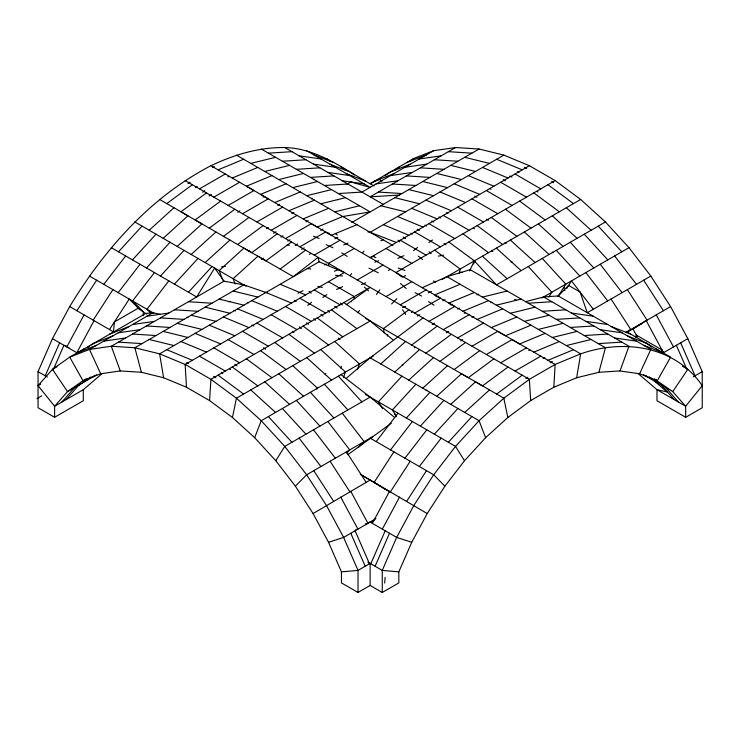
<?xml version="1.0" encoding="UTF-8"?>
<svg xmlns="http://www.w3.org/2000/svg" width="740" height="740" viewBox="0 0 740 740"><rect width="100%" height="100%" fill="white"/><g stroke="black" fill="none" stroke-linecap="round" stroke-linejoin="round"><path stroke-width="1.11" d="M102.24 373.478L83.296 389.693L83.296 400.738L54.612 417.295L54.612 406.26L67.525 391.599L82.991 380.702L100.686 373.765L120.278 370.944L141.386 372.276L163.596 377.742L186.48 387.242L209.587 400.581L232.462 417.508L254.68 437.682L275.779 460.724L295.38 486.171L313.075 513.541L328.542 542.291L341.454 571.872L341.454 582.907L358.021 592.472L370.139 585.47L382.266 592.472L398.832 582.907L398.823 571.872L411.745 542.291L427.211 513.541L444.907 486.171L464.498 460.724L485.607 437.682L507.816 417.508L530.7 400.581L553.807 387.242L555.139 364.441L512.108 339.605L486.337 354.488M209.587 400.581L210.919 379.324L370.139 287.397L346.209 304.797M354.127 298.803L354.266 296.564L328.495 281.69M384.652 583.065L385.096 577.33M143.088 315.555L143.412 312.104L138.269 308.173L114.423 321.937L113.488 331.871L69.708 306.591L52.457 338.661L38.045 371.656L38.045 407.74L54.612 417.295M635.91 337.292L636.271 335.054L661.939 349.872L663.475 352.721L646.224 320.651L632.941 328.865L637.205 336.802M661.449 352.952L661.939 349.872M553.807 387.242L576.682 377.742L580.659 353.85C623.792 338.726 674.991 345.858 702.241 385.651L685.675 406.26L685.675 417.295L702.241 407.74L702.241 371.656L687.83 338.661L670.579 306.591L650.839 276.066L628.982 247.669L605.44 221.972L580.659 199.467L555.139 180.588L529.368 165.714L503.848 155.113L479.067 149.018L455.526 147.528L433.668 150.683L413.928 158.406L370.139 183.687L379.065 179.45L382.043 181.171M232.462 417.508L236.439 398.203L370.139 321.012L392.921 339.762M459.3 273.319L460.178 269.027L434.658 250.157M473.683 264.069L474.34 260.85L448.819 241.971M576.682 377.742L598.901 372.276L605.44 347.754L470.224 269.693L446.96 276.658L422.198 287.693M387.307 336.053L387.704 334.554M340.779 368.067L341.39 366.263M598.901 372.276L620 370.944L628.982 346.264L543.595 296.971L525.631 301.68M254.68 437.682L261.22 420.709L373.469 355.903M343.462 377.354L345.506 372.044L320.735 349.539M357.457 369.269L359.501 363.969L334.721 341.464M45.214 375.8L59.625 342.805M53.123 370.028L63.936 345.284L67.164 346.339M370.796 563.769L385.207 530.774M375.097 566.248L389.508 533.253M325.267 374.727L325.757 373.635M620 370.944L639.601 373.765L650.839 349.41L558.191 295.926L543.595 296.971M469.632 270.97L474.322 260.868L496.512 284.863L605.44 221.972M84.046 314.87L66.803 346.94L68.95 347.643M94.063 320.651L76.812 352.721L52.457 338.661M372.322 523.337L389.564 491.258M382.339 529.119L399.582 497.04M639.601 373.765L657.296 380.702L670.579 357.143L626.798 331.871L625.864 332.242M275.779 460.724L284.761 446.405L370.139 397.112L394.846 417.647M548.84 296.99L551.827 292.217L528.286 266.52M558.043 296.536L565.823 284.132L542.281 258.436M566.683 288.507L571.474 280.876L593.332 309.264M69.708 306.591C104.395 249.269 150.794 196.923 210.919 165.714C234.025 154.715 258.982 147.223 284.761 147.528C318.552 148.379 345.663 170.542 374.07 185.953M76.877 310.726L96.616 280.201M93.184 320.143L112.924 289.618M109.492 329.559L129.232 299.034L139.74 309.662M393.884 451.825L374.135 482.351L380.776 486.457M390.443 491.767L410.191 461.242M406.75 501.184L426.499 470.659M376.42 294.585L379.824 289.793M103.794 284.345L125.643 255.957M118.178 292.651L140.036 264.263M154.429 272.57L132.571 300.958L143.81 312.336L146.687 313.991M168.812 280.876L146.955 309.264L150.969 313.325M357.753 312.77L359.492 310.513M376.161 441.595L398.018 413.207M390.544 449.901L412.402 421.513M404.937 458.208L426.795 429.82M419.321 466.514L441.179 438.126M349.918 275.724L351.583 273.606M362.794 252.618L363.978 251.165M83.296 389.693L54.612 406.26L38.045 385.651L52.457 369.306L69.708 357.143L145.771 313.464L152.977 312.743L160.21 314.296M61.781 402.116L74.703 387.455L96.672 374.773M66.082 399.637L79.004 384.976M118.474 251.813L142.024 226.116M132.469 259.897L156.02 234.192M146.465 267.973L170.015 242.276M160.46 276.057L184.01 250.361M174.455 284.132L198.006 258.436M188.45 292.217L212.001 266.52M401.922 376.17L378.371 401.866L382.562 408.545M415.917 384.245L392.367 409.942L396.557 416.629M406.371 418.026L429.912 392.329M420.366 426.111L443.908 400.405M434.361 434.186L457.903 408.489M448.357 442.27L471.898 416.565M391.589 303.937L396.797 298.636M295.38 486.171L306.619 474.793L372.914 436.526M346.524 453.148L349.743 449.901L327.885 421.513M358.512 447.284L364.126 441.595L342.269 413.207M558.154 295.963L568.616 285.437L580.077 292.06L587.31 312.743L650.839 276.066M414.261 347.874L415.011 347.153M149.193 230.251L173.965 207.746M163.179 238.336L187.96 215.821L159.627 199.467M177.174 246.411L201.946 223.906L180.958 211.788L206.478 192.909M191.161 254.486L215.932 231.981M205.147 262.561L229.927 240.056M328.209 233.692L328.995 232.98M380.786 363.969L405.566 341.464M394.781 372.044L419.552 349.539M408.767 380.12L433.538 357.614M422.762 388.195L447.534 365.69M436.748 396.27L461.519 373.765L482.508 385.882L508.029 367.003M450.734 404.355L475.515 381.84L503.848 398.203L507.816 417.508M464.729 412.43L489.501 389.925M346.2 378.381L370.139 357.818L423.049 317.941M411.32 312.474L412.976 311.096M307.72 305.352L311.558 302.318M413.549 250.657L417.573 247.465M311.309 198.931L312.178 198.255M261.618 259.555L263.385 258.177M347.883 454.638L391.321 423.28M166.796 203.611L192.317 184.732M220.649 201.086L195.12 219.965L251.776 252.673L277.296 233.794M209.291 228.142L234.811 209.263M223.452 236.319L248.973 217.44M237.614 244.496L263.135 225.617M291.468 241.971L265.938 260.85L243.913 248.131L219.142 270.637L222.814 280.192M280.108 269.027L305.629 250.157M408.887 309.764L383.366 328.643L384.245 332.935M411.69 344.997L437.211 326.118M425.852 353.174L451.372 334.295M440.013 361.351L465.543 342.472M454.184 369.528L479.705 350.649M493.867 358.826L468.346 377.705L365.366 318.256M496.67 394.059L522.199 375.18M426.101 390.637L426.869 390.063M322.834 297.489L326.858 294.613M78.597 352.703L84.046 348.864M87.709 347.56L89.522 346.283M91.335 345.007L94.063 343.082M90.965 376.91L81.872 383.32L67.525 391.599L52.457 369.306L56.943 366.716M91.88 377.539L94.683 375.559M385.031 175.676L389.564 172.476M394.133 170.533L399.582 166.694M410.293 160.969L413.928 158.406M202.621 192.233L204.786 190.754M295.168 245.597L297.526 243.987M428.849 242.489L432.576 240M388.491 270.452L390.276 269.268M313.612 179.691L314.296 179.237M460.752 340.9L462.667 339.632M446.424 332.76L448.597 331.372M188.016 183.511L190.097 182.188M248.409 251.286L249.325 250.712M432.197 324.592L434.473 323.177M313.075 513.541L370.139 480.047L389.888 491.869M626.049 332.491L630.795 329.559L611.055 299.034M280.923 237.087L282.93 235.847M324.693 264.929L326.183 264.023M37 398.684L41.745 395.771M266.557 228.66L268.352 227.569M195.443 187.59L197.238 186.517M237.688 212.223L239.834 210.937M525.816 378.482L527.888 377.261M277.778 205.35L279.572 204.314M199.486 188.876L225.265 173.993M213.832 197.154L239.603 182.271M228.17 205.433L253.95 190.55L210.919 165.714M242.517 213.712L268.287 198.838L246.42 186.203L271.941 175.611M256.863 221.991L282.634 207.117M347.06 184.177L350.88 181.975L370.139 187.359L306.619 150.683M271.201 230.279L296.971 215.396M152.977 312.743L89.448 349.41L69.708 357.143L82.991 380.702L86.811 378.492M361.518 192.335L433.668 150.683M285.548 238.558L311.318 223.674L331.4 235.274L356.921 224.683M38.045 385.651L40.737 384.106M291.468 303.067L265.938 292.476L243.775 284.863L224.044 281.172L111.305 346.264L89.448 349.41L100.686 373.765M455.526 147.528L370.139 196.822L399.258 195.092M299.885 246.836L325.656 231.962L440.402 298.202L414.622 313.085M243.775 284.863L134.847 347.754L111.305 346.264L120.278 370.944M351.842 222.472L479.067 149.018M314.232 255.115L340.002 240.241M367.956 231.879L370.139 232.314L503.848 155.113M354.266 248.474L328.495 263.357L328.634 265.595M529.368 165.714L370.139 257.64L374.264 255.966M357.254 279.961L383.033 265.077M555.139 180.588L395.918 272.524L401.33 276.594M386.021 296.564L411.792 281.69M442.187 279.424L580.659 199.467M400.285 304.806L426.055 289.923M428.969 321.364L454.739 306.48L434.658 294.89L460.178 284.289M443.315 329.642L469.086 314.759M457.653 337.921L483.424 323.047M541.948 297.924L628.982 247.669M472 346.2L497.77 331.326L519.637 343.952L545.167 333.361M500.684 362.767L526.455 347.883M515.021 371.045L540.792 356.162M625.846 332.417L670.579 306.591M626.142 332.787L642.043 323.611M375.92 518.74L343.61 537.397L328.542 542.291M662.235 353.443L687.83 338.661M370.139 585.47L370.139 563.39L358.021 570.392L341.454 571.872M693.343 376.789L702.241 371.656M209.069 195.989L211.483 194.611M273.504 233.202L275.983 231.796M309.302 254.32L310.883 253.441M291.865 213.592L293.9 212.472M320.642 230.334L322.899 229.085M417.434 316.008L419.746 314.74M263.089 197.201L264.097 196.655M301.643 249.288L304.214 247.9M550.162 362.776L552.308 361.61M287.675 241.074L290.006 239.843M305.916 221.787L308.164 220.622M297.952 293.271L303.049 290.672M228.79 301.892L229.992 301.328M457.413 309.024L459.327 308.127M336.506 289.46L342.583 286.676M402.135 277.204L405.613 275.622M227.837 176.86L228.956 176.361M334.739 238.761L337.792 237.401M397.833 258.371L403.901 255.716M212.436 167.619L214.48 166.731M365.958 523.8L373.857 520.479M334.351 271.266L337.884 269.767M471.889 317.414L473.942 316.544M343.665 244.921L347.976 243.127M442.816 300.718L445.073 299.774M218.087 169.849L243.617 159.257M232.258 178.026L257.779 167.434M286.103 183.788L260.582 194.389L317.238 227.097L342.759 216.506M274.743 202.566L300.264 191.965M288.905 210.743L314.435 200.142M303.076 218.92L328.597 208.319M474.34 292.476L448.819 303.067L505.476 335.775L530.996 325.184M462.981 311.244L488.511 300.644M477.152 319.421L502.673 308.821M491.314 327.598L516.835 316.998M533.808 352.129L559.329 341.538M547.97 360.306L573.491 349.715M361.536 284.512L365.782 282.8M406.75 162.55L426.499 154.817M390.443 171.967L410.191 164.234M374.135 181.383L393.884 173.65M109.492 334.175L129.232 326.442M93.184 343.591L112.924 335.858M76.877 353.008L96.616 345.275M380.822 240.731L383.154 239.825M528.758 350.557L529.905 350.103M374.847 262.163L378.621 260.721M428.414 292.781L431.55 291.588M543.058 358.447L544.844 357.772M402.597 307.572L405.613 306.443M476.939 294.844L478.734 294.233M365.81 524.031L367.965 523.337L350.714 491.258M355.792 529.812L357.947 529.119L340.705 497.04M250.786 163.401L275.558 157.296M264.772 171.477L289.553 165.371M278.767 179.552L303.539 173.456M292.753 187.627L317.525 181.531M306.739 195.702L331.52 189.607M320.735 203.787L345.506 197.682M334.721 211.862L359.492 205.757M482.378 297.11L507.159 291.014M496.374 305.185L521.145 299.089M510.36 313.261L535.131 307.165M524.346 321.345L549.126 315.24M538.341 329.42L563.112 323.315M552.327 337.496L577.107 331.391M566.322 345.571L591.094 339.475M490.99 302.42L491.813 302.216M464.221 313.177L465.497 312.928M438.376 256.132L443.575 255.133M450.197 304.788L452.63 304.325M342.786 216.515L370.139 211.908L261.22 149.018M436.026 296.657L438.654 296.25M419.321 158.961L441.179 155.807M404.937 167.268L426.795 164.113M390.544 175.574L412.402 172.42M376.161 183.881L398.018 180.736M146.955 316.211L168.812 313.057M132.571 324.518L154.429 321.364M118.178 332.824L140.036 329.67M103.794 341.131L125.643 337.986M221.621 266.853L225.487 266.418M268.389 153.162L291.93 151.672M282.384 161.237L305.925 159.748M296.379 169.321L319.921 167.832M310.375 177.397L333.916 175.907M324.37 185.481L347.911 183.992M338.365 193.556L361.906 192.067M528.286 303.215L551.827 301.726M542.281 311.29L565.832 309.801M556.277 319.375L579.827 317.886M570.272 327.45L593.822 325.961M584.267 335.535L607.817 334.045M598.262 343.61L621.813 342.121M137.316 306.98L138.482 306.943M511.146 262.2L512.533 262.182M563.473 287.879L564.583 287.953M448.357 151.672L471.898 153.162M434.361 159.748L457.903 161.237M420.366 167.832L443.908 169.321M406.371 175.907L429.912 177.397M392.376 183.992L415.917 185.481M378.371 192.067L401.922 193.556M265.05 292.43L266.872 292.55M188.45 301.726L212.001 303.215M174.455 309.801L198.006 311.29M160.46 317.886L184.01 319.375M146.465 325.961L170.015 327.45M132.469 334.045L156.02 335.535M118.474 342.121L142.024 343.61M287.213 245.116L289.451 245.282M398.823 571.872L382.266 570.392L367.836 562.058M307.257 268.62L310.809 268.944M335.387 275.271L342.537 276.011M350.742 301.504L351.472 301.587M299.099 155.807L320.957 158.961M313.492 164.113L335.35 167.268M327.885 172.42L349.743 175.574M342.269 180.736L364.126 183.881M571.474 313.057L593.332 316.211M585.858 321.364L607.716 324.518M600.251 329.67L622.109 332.824M614.635 337.986L636.493 341.131M667.499 392.034L656.99 389.693L638.047 373.478M370.139 563.39L369.242 563.186L369.491 563.769L355.08 530.774M317.839 286.389L322.298 287.444M464.729 157.296L489.501 163.401M450.734 165.371L475.515 171.477M436.748 173.456L461.519 179.552M422.762 181.531L447.534 187.627M408.767 189.607L433.538 195.702M394.781 197.682L419.552 203.787M380.786 205.757L405.566 211.862M233.128 291.014L257.909 297.11M219.142 299.089L243.913 305.185M205.147 307.165L229.927 313.261M191.161 315.24L215.932 321.345M177.174 323.315L201.946 329.42M163.179 331.391L187.96 337.496M149.193 339.475L173.965 345.571M400.229 214.304L401.866 214.785M564.37 290.21L564.981 290.394M460.465 272.126L462.019 272.635M411.745 542.291L396.677 537.397L370.139 522.079M247.419 302.447L248.483 302.799M398.231 268.037L404.937 270.461M370.139 232.314L396.427 242.461M313.788 154.817L333.536 162.55M330.096 164.234L349.844 171.967M346.403 173.65L366.152 181.383M611.055 326.442L630.795 334.175M627.363 335.858L647.102 343.591M643.671 345.275L663.41 353.008M234.016 310.393L235.385 310.93M496.67 159.257L522.199 169.849M482.508 167.434L508.029 178.026M468.346 175.611L493.867 186.203M454.184 183.788L479.705 194.389M440.013 191.965L465.543 202.566M425.852 200.142L451.372 210.743M411.69 208.319L437.211 218.92M397.528 216.506L423.049 227.097M383.366 224.683L408.887 235.274M280.108 284.289L305.629 294.89M251.776 300.644L277.296 311.244M237.614 308.821L263.135 319.421M223.452 317.007L248.973 327.598M209.291 325.184L234.811 335.775M195.12 333.361L220.649 343.952M180.958 341.538L206.478 352.129M166.796 349.715L192.317 360.306M514.633 299.413L516.548 300.218M313.51 236.18L319.107 238.539M186.989 317.192L187.895 317.589M373.987 256.854L375.8 257.668M326.266 244.737L332.963 247.743M509.749 176.065L512.034 177.11M417.184 229.317L419.414 230.353M251.878 324.989L253.875 325.952M368.973 268.185L378.334 272.801M504.985 242.526L506.317 243.183M524.438 167.342L526.686 168.48M491.795 251.008L492.84 251.535M415.094 292.67L421.634 296.055M431.725 221.01L433.677 222.028M446.294 212.722L447.996 213.638M474.784 196.054L476.865 197.192M517.463 171.717L518.999 172.568M489.963 188.7L491.009 189.274M186.684 362.498L188.552 363.543M438.959 216.903L440.716 217.902M503.246 179.681L505.374 180.902M515.021 173.993L540.792 188.876M500.684 182.271L526.455 197.154M486.337 190.55L512.108 205.433M472 198.838L497.77 213.712M457.653 207.117L483.424 221.991M443.315 215.396L469.086 230.279M682.447 366.198L687.83 369.306L672.762 391.599L685.675 406.26L656.99 389.693L656.99 400.738L685.675 417.295M428.969 223.674L454.739 238.558M284.761 147.528L383.662 204.629M414.622 231.962L440.402 246.836M654.604 379.148L672.762 391.599L643.615 374.773M654.428 379.037L657.296 380.693M400.285 240.241L426.055 255.115M236.439 155.113L392.912 245.458M446.96 276.658L580.659 353.85L555.139 364.441L529.368 379.324L503.848 398.203L479.067 420.709L455.526 446.405L433.668 474.793L413.928 505.327L396.677 537.397L382.266 570.392L382.266 592.472M386.021 248.474L411.792 263.357M185.148 180.588L529.368 379.324L530.7 400.581M314.232 289.923L340.002 304.806M299.885 298.202L325.656 313.085M285.548 306.48L311.318 321.364M134.847 221.972L246.106 286.214M370.139 357.818L479.067 420.709L485.607 437.682M271.201 314.759L296.971 329.642M256.863 323.047L282.634 337.921M111.305 247.669L196.683 296.971L214.656 268.056L224.044 281.172M365.523 394.448L455.526 446.405L464.498 460.724M242.517 331.326L268.287 346.2M228.17 339.605L253.95 354.488M89.448 276.066L153.791 313.214M213.832 347.883L239.603 362.767M370.139 438.117L433.668 474.793L444.907 486.171M199.486 356.162L225.265 371.045M360.269 474.349L427.211 513.541M38.045 371.656L47.369 377.039M424.954 225.099L426.499 226.005M486.448 219.151L488.409 220.317M410.876 233.23L412.402 234.136M361.222 474.729L370.139 480.047M294.381 300.292L296.231 301.402M403.171 237.114L405.64 238.604M473.304 228.068L474.405 228.743M229.419 368.871L230.566 369.575M213.601 376.429L215.867 377.816M382.673 487.632L387.418 490.565M473.239 260.369L475.284 261.664M428.58 301.716L434.029 305.195M341.686 252.849L347.199 256.41M552.29 252.146L553.178 252.719M263.477 347.818L265.549 349.178M433.455 280.923L435.379 282.199M316.378 388.593L316.979 388.99M306.61 322.844L308.58 324.175M444.056 243.543L445.933 244.82M292.282 331.261L294.021 332.436M343.86 302.577L370.139 321.012M334.628 306.295L337.135 308.062M656.241 348.864L661.69 352.703M646.224 343.082L651.672 346.921M649.322 376.91L658.415 383.32M645.678 375.615L648.397 377.539M350.714 172.476L354.349 175.029M340.705 166.694L345.238 169.895M326.358 158.406L330.9 161.607M320.882 314.482L322.973 315.999M547.97 184.732L573.491 203.611M533.808 192.909L559.329 211.788M519.637 201.086L545.167 219.965M505.476 209.263L530.996 228.142M491.314 217.44L516.835 236.319M477.152 225.617L502.673 244.496M462.981 233.794L488.511 252.673M331.4 309.764L356.921 328.643M317.238 317.941L342.759 336.82M303.076 326.118L328.597 344.997M288.905 334.295L314.435 353.174M274.743 342.472L300.264 361.351M260.582 350.649L286.103 369.528M246.42 358.826L271.941 377.705M232.258 367.003L257.779 385.882M218.087 375.18L243.617 394.059M536.981 191.309L537.934 192.021M551.716 181.309L553.594 182.734M335.396 233.618L337.329 235.079M341.02 374.634L370.139 397.112M418.202 256.105L422.568 259.5M234.885 364.228L237.013 365.884M221.26 372.322L222.823 373.58M309.089 291.403L311.226 293.151M429.117 251.822L431.263 253.635M654.16 380.86L667.101 391.941M400.47 283.531L406.149 288.461M364.321 287.046L368.566 290.839M338.374 338.152L340.058 339.688M566.322 207.746L591.094 230.251M552.327 215.83L577.107 238.336M538.341 223.906L563.112 246.411M524.355 231.981L549.126 254.486M510.36 240.056L535.131 262.561M496.374 248.131L521.145 270.637M482.378 256.216L507.159 278.721M306.739 357.614L331.52 380.12M292.753 365.69L317.525 388.195M278.767 373.765L303.539 396.27M264.772 381.84L289.553 404.355M250.786 389.925L275.558 412.43M299.506 326.877L301.31 328.625M397.972 240.158L399.785 241.943M340.483 303.002L342.333 304.973M313.788 318.635L315.36 320.318M598.262 226.116L621.813 251.813M584.267 234.192L607.817 259.897M570.272 242.276L593.822 267.973M556.277 250.351L579.827 276.057M338.365 376.17L361.906 401.866M324.37 384.245L347.911 409.942M310.375 392.329L333.916 418.026M296.379 400.405L319.921 426.101M282.384 408.489L305.925 434.186M268.389 416.565L291.93 442.27M337.496 199.365L337.921 199.837M665.584 387.455L678.506 402.116M661.283 384.976L674.205 399.637M327.875 310.421L329.448 312.28M614.635 255.957L636.493 284.345M600.251 264.263L622.109 292.651M585.858 272.57L607.716 300.958M313.492 429.82L335.35 458.208M299.099 438.126L320.957 466.514M402.532 309.746L405.687 314.491M643.671 280.201L663.41 310.726M627.363 289.618L647.102 320.143M346.403 451.825L366.152 482.351M330.096 461.242L349.844 491.767M313.788 470.659L333.536 501.184M656.241 314.87L673.483 346.94M402.292 364.598L402.717 365.458M680.652 342.805L695.073 375.8M676.351 345.284L686.711 369.001M350.779 533.253L365.19 566.248M235.172 284.021L233.128 278.721L257.899 256.216L293.327 276.658L318.089 257.344L319.116 261.84M394.614 413.521L394.882 414.372M141.386 372.276L134.847 347.754L159.627 353.85L185.148 364.441L210.919 379.324L236.439 398.203L261.22 420.709L284.761 446.405L306.619 474.793L326.358 505.327L343.61 537.397L358.021 570.392L358.021 592.472M163.596 377.742L159.627 353.85L319.097 261.784L344.368 272.524L185.148 364.441L186.48 387.242"/></g></svg>
